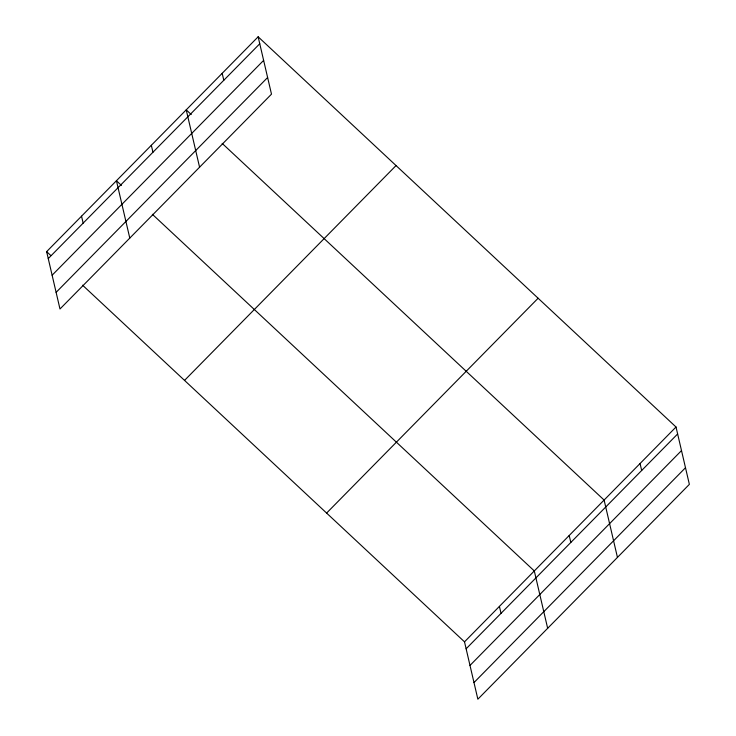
<?xml version="1.0" encoding="UTF-8"?>
<svg xmlns="http://www.w3.org/2000/svg" width="736" height="736" viewBox="0 0 736 736"><rect width="100%" height="100%" fill="white"/><g stroke="black" fill="none" stroke-linecap="round" stroke-linejoin="round"><path stroke-width="1.1" d="M258.143 36.8L271.492 94.153L59.984 308.991L46.635 251.638L258.143 36.8L676.016 427.009L689.365 484.362L477.857 699.2L464.508 641.847L82.579 285.191M48.254 258.584L259.762 43.755M52.127 275.218L263.626 60.389M56.111 292.358L267.619 77.519M184.534 380.402L396.042 165.572M326.609 513.075L538.117 298.236M464.508 641.847L676.016 427.009M466.127 648.793L677.635 433.964M470 665.427L681.499 450.598M473.993 682.566L685.492 467.728M191.24 114.531L186.226 109.848L199.576 167.201M222.171 143.4L604.109 500.057L617.449 557.41M121.449 185.426L116.435 180.743L129.784 238.096M152.37 214.296L534.308 570.952L547.658 628.305M46.635 251.638L50.821 255.539M640.062 463.533L641.682 470.479M569.204 535.504L570.823 542.45M499.413 606.4L501.032 613.346M222.189 73.324L223.799 80.27M151.331 145.296L152.95 152.242M81.54 216.191L83.15 223.137"/></g></svg>
